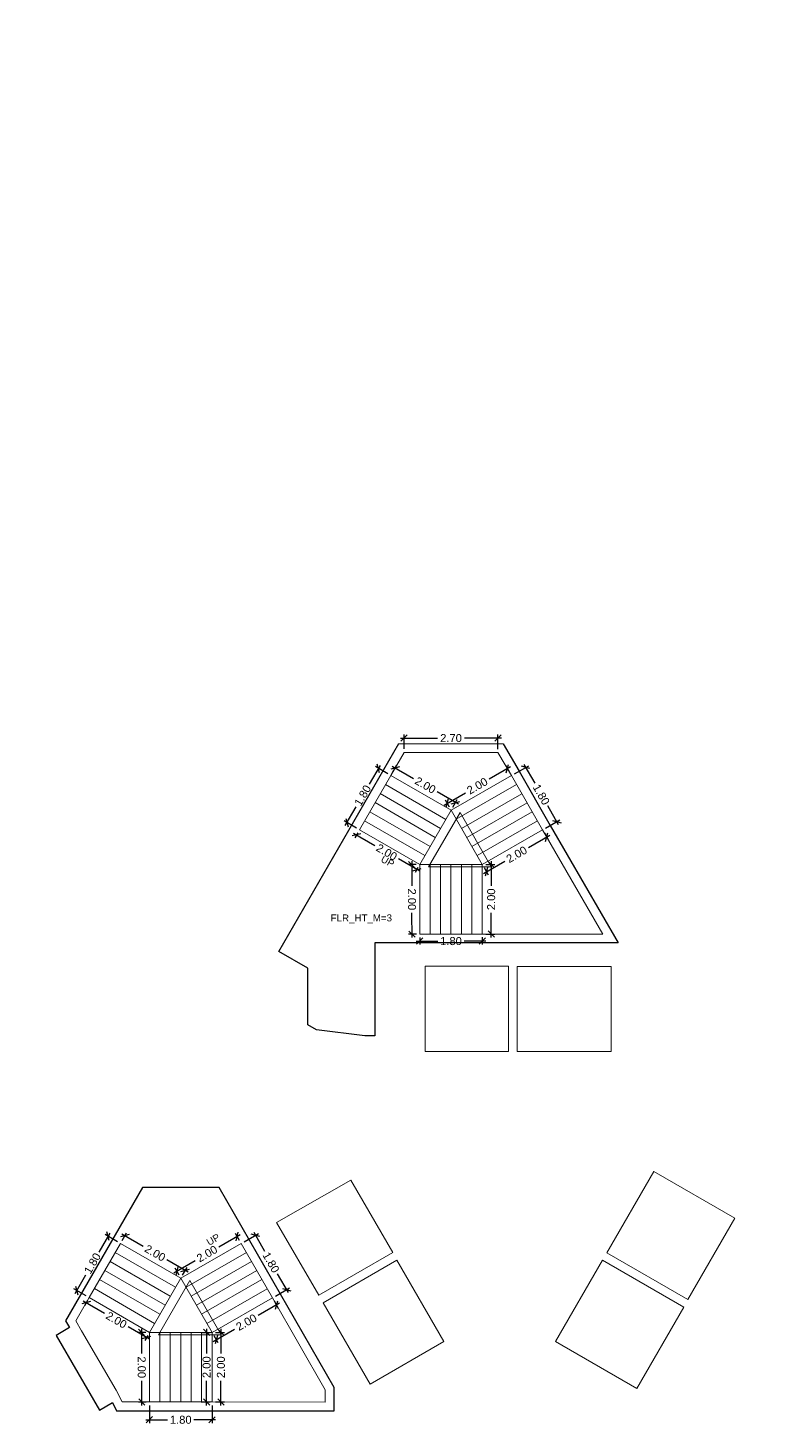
# Model space of a CAD drawing. Header units: metres. Extents: x 256329 to 886268, y -249371 to 355.
# Drawn here: x 282610.22 to 282631.35, y -78.13 to -37.97 of the extents above; entities that cross this region are included whole.
import ezdxf

# ---------------------------------------------------------------- set-up
doc = ezdxf.new("R2010")
doc.units = ezdxf.units.M
doc.header["$MEASUREMENT"] = 0
doc.header["$PDMODE"] = 35
doc.linetypes.add('CONTINOUS', pattern=[0])
doc.layers.get('0').update_dxf_attribs({"lineweight": 18})
doc.layers.get('Defpoints').update_dxf_attribs({"lineweight": 20})
doc.layers.add('A_TEXT', color=4, linetype='Continuous', lineweight=0, transparency=0.3)
for name, color, linetype, lineweight in [('BLK_1_FLR_1_LIFT_1', 1, 'Continuous', 0), ('BLK_1_FLR_1_LIFT_2', 1, 'Continuous', 0), ('BLK_1_FLR_1_LIFT_3', 1, 'Continuous', 0), ('BLK_1_FLR_1_LIFT_4', 1, 'Continuous', 0), ('BLK_1_FLR_1_LIFT_5', 1, 'Continuous', 0), ('BLK_1_FLR_1_LIFT_6', 1, 'Continuous', 0), ('BLK_1_FLR_1_STAIR_1_FLIGHT_1', 7, 'Continuous', 0), ('BLK_1_FLR_1_STAIR_1_FLIGHT_2', 7, 'Continuous', 0), ('BLK_1_FLR_1_STAIR_1_FLIGHT_3', 7, 'Continuous', 0), ('BLK_1_FLR_1_STAIR_1_LANDING_1', 7, 'Continuous', 0), ('BLK_1_FLR_1_STAIR_1_LANDING_2', 7, 'Continuous', 0), ('BLK_1_FLR_1_STAIR_2_FLIGHT_1', 7, 'Continuous', 0), ('BLK_1_FLR_1_STAIR_2_FLIGHT_2', 7, 'Continuous', 0), ('BLK_1_FLR_1_STAIR_2_FLIGHT_3', 7, 'Continuous', 0), ('BLK_1_FLR_1_STAIR_2_LANDING_1', 7, 'Continuous', 0), ('BLK_1_FLR_1_STAIR_2_LANDING_2', 7, 'Continuous', 0)]:
    doc.layers.add(name, color=color, linetype=linetype, lineweight=lineweight)
doc.layers.add('BLK_1_FLR_1_STAIR_1', color=7, linetype='Continuous', plot=False)
doc.layers.add('BLK_1_FLR_1_STAIR_2', color=7, linetype='Continuous', plot=False)
doc.styles.add('Arial', font='arial.ttf')
doc.styles.get("Standard").update_dxf_attribs({"font": 'arial.ttf'})
doc.dimstyles.new('METRIC DIM', dxfattribs={"dimtxt": 0.23, "dimasz": 0.18, "dimexe": 0.1, "dimexo": 0.1, "dimgap": 0.09, "dimtad": 0, "dimzin": 0, "dimdsep": 46, "dimtxsty": 'Standard', "dimblk": 'OBLIQUE', "dimcen": 0, "dimdle": 0.1, "dimclrd": 147, "dimclre": 147, "dimclrt": 7, "dimadec": 0, "dimazin": 0, "dimtfac": 1, "dimtofl": 0, "dimtmove": 0, "dimatfit": 2, "dimfxl": 0.125, "dimtolj": 1, "dimtzin": 0, "dimarcsym": 0})

# ---------------------------------------------------------------- blocks, each defined once
blk = doc.blocks.new('_Oblique')
at = {"color": 0, "linetype": 'ByBlock', "lineweight": -2}
blk.add_line((-0.5, -0.5), (0.5, 0.5), dxfattribs=at)
blk = doc.blocks.new('*D693')
at = {"layer": 'BLK_1_FLR_1_STAIR_1_FLIGHT_1', "color": 147, "lineweight": -2, "transparency": 16777216}
for p, q in [((282616.439102, -72.864263), (282616.848225, -72.62917)), ((282616.711698, -72.592288), (282617.021844, -73.132025)), ((282617.708153, -74.326381), (282617.398006, -73.786645)), ((282617.335911, -74.424947), (282617.745035, -74.189854))]:
    blk.add_line(p, q, dxfattribs=at)
at = {"layer": 'Defpoints', "color": 0, "linetype": 'CONTINOUS', "transparency": 16777216}
for p in [(282616.352397, -72.914086, 0.042641), (282617.65833, -74.239676), (282617.249207, -74.474769, 0.042641)]:
    blk.add_point(p, dxfattribs=at)
at = {"layer": 'BLK_1_FLR_1_STAIR_1_FLIGHT_1', "color": 147, "linetype": 'CONTINOUS', "lineweight": -2, "transparency": 16777216, "xscale": 0.18, "yscale": 0.18, "zscale": 0.18}
for p, rotation in [((282616.76152, -72.678993), 119.882813), ((282617.65833, -74.239676), 299.882813)]:
    blk.add_blockref('_Oblique', p, dxfattribs=dict(at, rotation=rotation))
at = {"layer": 'BLK_1_FLR_1_STAIR_1_FLIGHT_1', "color": 7, "linetype": 'CONTINOUS', "transparency": 16777216, "insert": (282617.209925, -73.459335), "char_height": 0.23, "attachment_point": 5, "rotation": 299.8828126}
blk.add_mtext('\\A1;1.80', dxfattribs=at)
blk = doc.blocks.new('*D694')
at = {"layer": 'BLK_1_FLR_1_STAIR_1_FLIGHT_2', "color": 147, "lineweight": -2, "transparency": 16777216}
for p, q in [((282613.715078, -77.571225), (282613.714894, -78.083196)), ((282615.515078, -77.571872), (282615.514894, -78.083843)), ((282613.61493, -77.98316), (282614.23743, -77.983384)), ((282615.61493, -77.983879), (282614.99243, -77.983655))]:
    blk.add_line(p, q, dxfattribs=at)
at = {"layer": 'Defpoints', "color": 0, "linetype": 'CONTINOUS', "transparency": 16777216}
for p in [(282613.715114, -77.471225, 0.042641), (282615.515114, -77.471872, 0.042641), (282615.51493, -77.983843)]:
    blk.add_point(p, dxfattribs=at)
at = {"layer": 'BLK_1_FLR_1_STAIR_1_FLIGHT_2', "color": 147, "linetype": 'CONTINOUS', "lineweight": -2, "transparency": 16777216, "xscale": 0.18, "yscale": 0.18, "zscale": 0.18}
for p, rotation in [((282613.71493, -77.983196), 179.979403), ((282615.51493, -77.983843), 359.979403)]:
    blk.add_blockref('_Oblique', p, dxfattribs=dict(at, rotation=rotation))
at = {"layer": 'BLK_1_FLR_1_STAIR_1_FLIGHT_2', "color": 7, "linetype": 'CONTINOUS', "transparency": 16777216, "insert": (282614.61493, -77.98352), "char_height": 0.23, "attachment_point": 5, "rotation": 359.9794033}
blk.add_mtext('\\A1;1.80', dxfattribs=at)
blk = doc.blocks.new('*D572')
at = {"layer": 'BLK_1_FLR_1_STAIR_1_FLIGHT_3', "color": 147, "lineweight": -2, "transparency": 16777216}
for p, q in [((282612.923592, -72.6419), (282613.539518, -72.996044)), ((282612.932991, -72.826172), (282613.060129, -72.605054)), ((282614.832134, -73.739269), (282614.216208, -73.385126)), ((282614.66815, -73.82385), (282614.795288, -73.602732))]:
    blk.add_line(p, q, dxfattribs=at)
at = {"layer": 'Defpoints', "color": 0, "linetype": 'CONTINOUS', "transparency": 16777216}
for p in [(282612.883146, -72.912863, 0.042641), (282614.745442, -73.689424), (282614.618304, -73.910542, 0.042641)]:
    blk.add_point(p, dxfattribs=at)
at = {"layer": 'BLK_1_FLR_1_STAIR_1_FLIGHT_3', "color": 147, "linetype": 'CONTINOUS', "lineweight": -2, "transparency": 16777216, "xscale": 0.18, "yscale": 0.18, "zscale": 0.18}
for p, rotation in [((282613.010283, -72.691746), 150.102044), ((282614.745442, -73.689424), 330.102044)]:
    blk.add_blockref('_Oblique', p, dxfattribs=dict(at, rotation=rotation))
at = {"layer": 'BLK_1_FLR_1_STAIR_1_FLIGHT_3', "color": 7, "linetype": 'CONTINOUS', "transparency": 16777216, "insert": (282613.877863, -73.190585), "char_height": 0.23, "attachment_point": 5, "rotation": 330.1020442}
blk.add_mtext('\\A1;2.00', dxfattribs=at)
blk = doc.blocks.new('*D573')
at = {"layer": 'BLK_1_FLR_1_STAIR_1_FLIGHT_1', "color": 147, "lineweight": -2, "transparency": 16777216}
for p, q in [((282616.323763, -72.663545), (282615.708409, -73.017143)), ((282616.302574, -72.827382), (282616.187236, -72.626663)), ((282614.416261, -73.759645), (282615.031616, -73.406046)), ((282614.568482, -73.823837), (282614.453143, -73.623118))]:
    blk.add_line(p, q, dxfattribs=at)
at = {"layer": 'Defpoints', "color": 0, "linetype": 'CONTINOUS', "transparency": 16777216}
for p in [(282616.237059, -72.713367), (282616.352397, -72.914086, 0.042641), (282614.618304, -73.910542, 0.042641)]:
    blk.add_point(p, dxfattribs=at)
at = {"layer": 'BLK_1_FLR_1_STAIR_1_FLIGHT_1', "color": 147, "linetype": 'CONTINOUS', "lineweight": -2, "transparency": 16777216, "xscale": 0.18, "yscale": 0.18, "zscale": 0.18}
for p, rotation in [((282616.237059, -72.713367), 29.88281300000001), ((282614.502966, -73.709823), 209.882813)]:
    blk.add_blockref('_Oblique', p, dxfattribs=dict(at, rotation=rotation))
at = {"layer": 'BLK_1_FLR_1_STAIR_1_FLIGHT_1', "color": 7, "linetype": 'CONTINOUS', "transparency": 16777216, "insert": (282615.370012, -73.211595), "char_height": 0.23, "attachment_point": 5, "rotation": 29.8828126}
blk.add_mtext('\\A1;2.00', dxfattribs=at)
blk = doc.blocks.new('*D574')
at = {"layer": 'BLK_1_FLR_1_STAIR_1_LANDING_2', "color": 147, "lineweight": -2, "transparency": 16777216}
for p, q in [((282613.615115, -75.471672), (282613.387836, -75.47269)), ((282613.487387, -75.372243), (282613.490565, -76.082059)), ((282613.497236, -77.57244), (282613.494059, -76.862624)), ((282613.624069, -77.471871), (282613.39679, -77.472889))]:
    blk.add_line(p, q, dxfattribs=at)
at = {"layer": 'Defpoints', "color": 0, "linetype": 'CONTINOUS', "transparency": 16777216}
for p in [(282613.715114, -75.471225, 0.042641), (282613.496789, -77.472441), (282613.724068, -77.471424, 0.042641)]:
    blk.add_point(p, dxfattribs=at)
at = {"layer": 'BLK_1_FLR_1_STAIR_1_LANDING_2', "color": 147, "linetype": 'CONTINOUS', "lineweight": -2, "transparency": 16777216, "xscale": 0.18, "yscale": 0.18, "zscale": 0.18}
for p, rotation in [((282613.487835, -75.472242), 90.256477), ((282613.496789, -77.472441), 270.256477)]:
    blk.add_blockref('_Oblique', p, dxfattribs=dict(at, rotation=rotation))
at = {"layer": 'BLK_1_FLR_1_STAIR_1_LANDING_2', "color": 7, "linetype": 'CONTINOUS', "transparency": 16777216, "insert": (282613.492312, -76.472342), "char_height": 0.23, "attachment_point": 5, "rotation": 270.2564771}
blk.add_mtext('\\A1;2.00', dxfattribs=at)
blk = doc.blocks.new('*D575')
at = {"layer": 'BLK_1_FLR_1_STAIR_1_LANDING_2', "color": 147, "lineweight": -2, "transparency": 16777216}
for p, q in [((282611.813183, -74.566837), (282612.427597, -74.921414)), ((282611.933457, -74.558491), (282611.849811, -74.703433)), ((282613.718081, -75.66615), (282613.103667, -75.311573)), ((282613.665131, -75.557837), (282613.581485, -75.702778))]:
    blk.add_line(p, q, dxfattribs=at)
at = {"layer": 'Defpoints', "color": 0, "linetype": 'CONTINOUS', "transparency": 16777216}
for p in [(282611.899795, -74.616821), (282611.983441, -74.471879, 0.042641), (282613.715114, -75.471225, 0.042641)]:
    blk.add_point(p, dxfattribs=at)
at = {"layer": 'BLK_1_FLR_1_STAIR_1_LANDING_2', "color": 147, "linetype": 'CONTINOUS', "lineweight": -2, "transparency": 16777216, "xscale": 0.18, "yscale": 0.18, "zscale": 0.18}
for p, rotation in [((282611.899795, -74.616821), 150.01084), ((282613.631469, -75.616166), 330.01084)]:
    blk.add_blockref('_Oblique', p, dxfattribs=dict(at, rotation=rotation))
at = {"layer": 'BLK_1_FLR_1_STAIR_1_LANDING_2', "color": 7, "linetype": 'CONTINOUS', "transparency": 16777216, "insert": (282612.765632, -75.116494), "char_height": 0.23, "attachment_point": 5, "rotation": 330.0108404}
blk.add_mtext('\\A1;2.00', dxfattribs=at)
blk = doc.blocks.new('*D576')
at = {"layer": 'BLK_1_FLR_1_STAIR_1_LANDING_1', "color": 147, "lineweight": -2, "transparency": 16777216}
for p, q in [((282617.455506, -74.633072), (282616.840152, -74.986671)), ((282617.29903, -74.561474), (282617.418624, -74.7696)), ((282615.548004, -75.729173), (282616.163359, -75.375574)), ((282615.564937, -75.557929), (282615.684532, -75.766055))]:
    blk.add_line(p, q, dxfattribs=at)
at = {"layer": 'Defpoints', "color": 0, "linetype": 'CONTINOUS', "transparency": 16777216}
for p in [(282617.249207, -74.474769, 0.042641), (282617.368801, -74.682895), (282615.515114, -75.471225, 0.042641)]:
    blk.add_point(p, dxfattribs=at)
at = {"layer": 'BLK_1_FLR_1_STAIR_1_LANDING_1', "color": 147, "linetype": 'CONTINOUS', "lineweight": -2, "transparency": 16777216, "xscale": 0.18, "yscale": 0.18, "zscale": 0.18}
for p, rotation in [((282617.368801, -74.682895), 29.88281300000001), ((282615.634709, -75.679351), 209.882813)]:
    blk.add_blockref('_Oblique', p, dxfattribs=dict(at, rotation=rotation))
at = {"layer": 'BLK_1_FLR_1_STAIR_1_LANDING_1', "color": 7, "linetype": 'CONTINOUS', "transparency": 16777216, "insert": (282616.501755, -75.181123), "char_height": 0.23, "attachment_point": 5, "rotation": 29.8828126}
blk.add_mtext('\\A1;2.00', dxfattribs=at)
blk = doc.blocks.new('*D577')
at = {"layer": 'BLK_1_FLR_1_STAIR_1_LANDING_1', "color": 147, "lineweight": -2, "transparency": 16777216}
for p, q in [((282615.615114, -75.471225), (282615.870765, -75.471225)), ((282615.770765, -75.371225), (282615.770765, -76.080938)), ((282615.770765, -77.571225), (282615.770765, -76.861511)), ((282615.615114, -77.471225), (282615.870765, -77.471225))]:
    blk.add_line(p, q, dxfattribs=at)
at = {"layer": 'Defpoints', "color": 0, "linetype": 'CONTINOUS', "transparency": 16777216}
for p in [(282615.515114, -75.471225, 0.042641), (282615.515114, -77.471225, 0.042641), (282615.770765, -77.471225)]:
    blk.add_point(p, dxfattribs=at)
at = {"layer": 'BLK_1_FLR_1_STAIR_1_LANDING_1', "color": 147, "linetype": 'CONTINOUS', "lineweight": -2, "transparency": 16777216, "xscale": 0.18, "yscale": 0.18, "zscale": 0.18}
for p, rotation in [((282615.770765, -75.471225), 90), ((282615.770765, -77.471225), 270)]:
    blk.add_blockref('_Oblique', p, dxfattribs=dict(at, rotation=rotation))
at = {"layer": 'BLK_1_FLR_1_STAIR_1_LANDING_1', "color": 7, "linetype": 'CONTINOUS', "transparency": 16777216, "insert": (282615.770765, -76.471225), "char_height": 0.23, "attachment_point": 5, "rotation": 90}
blk.add_mtext('\\A1;2.00', dxfattribs=at)
blk = doc.blocks.new('*D578')
at = {"layer": 'BLK_1_FLR_1_STAIR_1_FLIGHT_3', "color": 147, "lineweight": -2, "transparency": 16777216}
for p, q in [((282612.5772, -72.620845), (282612.266052, -73.160005)), ((282612.796534, -72.86288), (282612.440604, -72.657474)), ((282611.577528, -74.353085), (282611.888676, -73.813925)), ((282611.896829, -74.421896), (282611.540899, -74.21649))]:
    blk.add_line(p, q, dxfattribs=at)
at = {"layer": 'Defpoints', "color": 0, "linetype": 'CONTINOUS', "transparency": 16777216}
for p in [(282612.883146, -72.912863, 0.042641), (282611.627511, -74.266473), (282611.983441, -74.471879, 0.042641)]:
    blk.add_point(p, dxfattribs=at)
at = {"layer": 'BLK_1_FLR_1_STAIR_1_FLIGHT_3', "color": 147, "linetype": 'CONTINOUS', "lineweight": -2, "transparency": 16777216, "xscale": 0.18, "yscale": 0.18, "zscale": 0.18}
for p, rotation in [((282612.527216, -72.707457), 60.01084000000001), ((282611.627511, -74.266473), 240.01084)]:
    blk.add_blockref('_Oblique', p, dxfattribs=dict(at, rotation=rotation))
at = {"layer": 'BLK_1_FLR_1_STAIR_1_FLIGHT_3', "color": 7, "linetype": 'CONTINOUS', "transparency": 16777216, "insert": (282612.077364, -73.486965), "char_height": 0.23, "attachment_point": 5, "rotation": 60.0108404}
blk.add_mtext('\\A1;1.80', dxfattribs=at)
blk = doc.blocks.new('*D579')
at = {"layer": 'BLK_1_FLR_1_STAIR_2_FLIGHT_2', "color": 147, "lineweight": -2, "transparency": 16777216}
for p, q in [((282624.20649, -59.414727), (282624.615613, -59.179634)), ((282624.479086, -59.142752), (282624.789232, -59.682489)), ((282625.475541, -60.876845), (282625.165394, -60.337108)), ((282625.1033, -60.97541), (282625.512423, -60.740317))]:
    blk.add_line(p, q, dxfattribs=at)
at = {"layer": 'Defpoints', "color": 0, "linetype": 'CONTINOUS', "transparency": 16777216}
for p in [(282624.119785, -59.46455, 0.042641), (282625.016595, -61.025233, 0.042641), (282625.425718, -60.79014)]:
    blk.add_point(p, dxfattribs=at)
at = {"layer": 'BLK_1_FLR_1_STAIR_2_FLIGHT_2', "color": 147, "linetype": 'CONTINOUS', "lineweight": -2, "transparency": 16777216, "xscale": 0.18, "yscale": 0.18, "zscale": 0.18}
for p, rotation in [((282624.528909, -59.229457), 119.882813), ((282625.425718, -60.79014), 299.882813)]:
    blk.add_blockref('_Oblique', p, dxfattribs=dict(at, rotation=rotation))
at = {"layer": 'BLK_1_FLR_1_STAIR_2_FLIGHT_2', "color": 7, "linetype": 'CONTINOUS', "transparency": 16777216, "insert": (282624.977313, -60.009799), "char_height": 0.23, "attachment_point": 5, "rotation": 299.8828126}
blk.add_mtext('\\A1;1.80', dxfattribs=at)
blk = doc.blocks.new('*D580')
at = {"layer": 'BLK_1_FLR_1_STAIR_2_LANDING_1', "color": 147, "lineweight": -2, "transparency": 16777216}
for p, q in [((282620.69098, -59.192364), (282621.306906, -59.546508)), ((282620.700379, -59.376636), (282620.827517, -59.155518)), ((282622.599522, -60.289733), (282621.983596, -59.935589)), ((282622.435538, -60.374314), (282622.562676, -60.153196))]:
    blk.add_line(p, q, dxfattribs=at)
at = {"layer": 'Defpoints', "color": 0, "linetype": 'CONTINOUS', "transparency": 16777216}
for p in [(282620.650534, -59.463327, 0.042641), (282622.51283, -60.239888), (282622.385693, -60.461005, 0.042641)]:
    blk.add_point(p, dxfattribs=at)
at = {"layer": 'BLK_1_FLR_1_STAIR_2_LANDING_1', "color": 147, "linetype": 'CONTINOUS', "lineweight": -2, "transparency": 16777216, "xscale": 0.18, "yscale": 0.18, "zscale": 0.18}
for p, rotation in [((282620.777672, -59.242209), 150.102044), ((282622.51283, -60.239888), 330.102044)]:
    blk.add_blockref('_Oblique', p, dxfattribs=dict(at, rotation=rotation))
at = {"layer": 'BLK_1_FLR_1_STAIR_2_LANDING_1', "color": 7, "linetype": 'CONTINOUS', "transparency": 16777216, "insert": (282621.645251, -59.741048), "char_height": 0.23, "attachment_point": 5, "rotation": 330.1020442}
blk.add_mtext('\\A1;2.00', dxfattribs=at)
blk = doc.blocks.new('*D581')
at = {"layer": 'BLK_1_FLR_1_STAIR_2_FLIGHT_2', "color": 147, "lineweight": -2, "transparency": 16777216}
for p, q in [((282624.091151, -59.214008), (282623.475797, -59.567607)), ((282624.069962, -59.377845), (282623.954624, -59.177126)), ((282622.18365, -60.310109), (282622.799004, -59.95651)), ((282622.33587, -60.374301), (282622.220531, -60.173582))]:
    blk.add_line(p, q, dxfattribs=at)
at = {"layer": 'Defpoints', "color": 0, "linetype": 'CONTINOUS', "transparency": 16777216}
for p in [(282624.004447, -59.263831), (282624.119785, -59.46455, 0.042641), (282622.385693, -60.461005, 0.042641)]:
    blk.add_point(p, dxfattribs=at)
at = {"layer": 'BLK_1_FLR_1_STAIR_2_FLIGHT_2', "color": 147, "linetype": 'CONTINOUS', "lineweight": -2, "transparency": 16777216, "xscale": 0.18, "yscale": 0.18, "zscale": 0.18}
for p, rotation in [((282624.004447, -59.263831), 29.88281300000001), ((282622.270354, -60.260286), 209.882813)]:
    blk.add_blockref('_Oblique', p, dxfattribs=dict(at, rotation=rotation))
at = {"layer": 'BLK_1_FLR_1_STAIR_2_FLIGHT_2', "color": 7, "linetype": 'CONTINOUS', "transparency": 16777216, "insert": (282623.137401, -59.762059), "char_height": 0.23, "attachment_point": 5, "rotation": 29.8828126}
blk.add_mtext('\\A1;2.00', dxfattribs=at)
blk = doc.blocks.new('*D582')
at = {"layer": 'BLK_1_FLR_1_STAIR_2_FLIGHT_3', "color": 147, "lineweight": -2, "transparency": 16777216}
for p, q in [((282621.382503, -62.022136), (282621.155224, -62.023154)), ((282621.254775, -61.922707), (282621.257953, -62.632523)), ((282621.264624, -64.122904), (282621.261447, -63.413088)), ((282621.391457, -64.022335), (282621.164178, -64.023353))]:
    blk.add_line(p, q, dxfattribs=at)
at = {"layer": 'Defpoints', "color": 0, "linetype": 'CONTINOUS', "transparency": 16777216}
for p in [(282621.482502, -62.021689, 0.042641), (282621.264177, -64.022905), (282621.491456, -64.021888, 0.042641)]:
    blk.add_point(p, dxfattribs=at)
at = {"layer": 'BLK_1_FLR_1_STAIR_2_FLIGHT_3', "color": 147, "linetype": 'CONTINOUS', "lineweight": -2, "transparency": 16777216, "xscale": 0.18, "yscale": 0.18, "zscale": 0.18}
for p, rotation in [((282621.255223, -62.022706), 90.256477), ((282621.264177, -64.022905), 270.256477)]:
    blk.add_blockref('_Oblique', p, dxfattribs=dict(at, rotation=rotation))
at = {"layer": 'BLK_1_FLR_1_STAIR_2_FLIGHT_3', "color": 7, "linetype": 'CONTINOUS', "transparency": 16777216, "insert": (282621.2597, -63.022805), "char_height": 0.23, "attachment_point": 5, "rotation": 270.2564771}
blk.add_mtext('\\A1;2.00', dxfattribs=at)
blk = doc.blocks.new('*D583')
at = {"layer": 'BLK_1_FLR_1_STAIR_2_FLIGHT_1', "color": 147, "lineweight": -2, "transparency": 16777216}
for p, q in [((282619.580571, -61.117301), (282620.194985, -61.471878)), ((282619.700845, -61.108955), (282619.6172, -61.253897)), ((282621.485469, -62.216614), (282620.871055, -61.862037)), ((282621.432519, -62.108301), (282621.348873, -62.253242))]:
    blk.add_line(p, q, dxfattribs=at)
at = {"layer": 'Defpoints', "color": 0, "linetype": 'CONTINOUS', "transparency": 16777216}
for p in [(282619.750829, -61.022343, 0.042641), (282619.667183, -61.167285), (282621.482502, -62.021689, 0.042641)]:
    blk.add_point(p, dxfattribs=at)
at = {"layer": 'BLK_1_FLR_1_STAIR_2_FLIGHT_1', "color": 147, "linetype": 'CONTINOUS', "lineweight": -2, "transparency": 16777216, "xscale": 0.18, "yscale": 0.18, "zscale": 0.18}
for p, rotation in [((282619.667183, -61.167285), 150.01084), ((282621.398857, -62.16663), 330.01084)]:
    blk.add_blockref('_Oblique', p, dxfattribs=dict(at, rotation=rotation))
at = {"layer": 'BLK_1_FLR_1_STAIR_2_FLIGHT_1', "color": 7, "linetype": 'CONTINOUS', "transparency": 16777216, "insert": (282620.53302, -61.666958), "char_height": 0.23, "attachment_point": 5, "rotation": 330.0108404}
blk.add_mtext('\\A1;2.00', dxfattribs=at)
blk = doc.blocks.new('*D584')
at = {"layer": 'BLK_1_FLR_1_STAIR_2_LANDING_2', "color": 147, "lineweight": -2, "transparency": 16777216}
for p, q in [((282625.222894, -61.183536), (282624.60754, -61.537135)), ((282625.066418, -61.111938), (282625.186012, -61.320064)), ((282623.315392, -62.279637), (282623.930747, -61.926038)), ((282623.332325, -62.108393), (282623.45192, -62.316519))]:
    blk.add_line(p, q, dxfattribs=at)
at = {"layer": 'Defpoints', "color": 0, "linetype": 'CONTINOUS', "transparency": 16777216}
for p in [(282625.016595, -61.025233, 0.042641), (282625.136189, -61.233359), (282623.282502, -62.021689, 0.042641)]:
    blk.add_point(p, dxfattribs=at)
at = {"layer": 'BLK_1_FLR_1_STAIR_2_LANDING_2', "color": 147, "linetype": 'CONTINOUS', "lineweight": -2, "transparency": 16777216, "xscale": 0.18, "yscale": 0.18, "zscale": 0.18}
for p, rotation in [((282625.136189, -61.233359), 29.88281300000001), ((282623.402097, -62.229814), 209.882813)]:
    blk.add_blockref('_Oblique', p, dxfattribs=dict(at, rotation=rotation))
at = {"layer": 'BLK_1_FLR_1_STAIR_2_LANDING_2', "color": 7, "linetype": 'CONTINOUS', "transparency": 16777216, "insert": (282624.269143, -61.731587), "char_height": 0.23, "attachment_point": 5, "rotation": 29.8828126}
blk.add_mtext('\\A1;2.00', dxfattribs=at)
blk = doc.blocks.new('*D585')
at = {"layer": 'BLK_1_FLR_1_STAIR_2_LANDING_2', "color": 147, "lineweight": -2, "transparency": 16777216}
for p, q in [((282623.382502, -62.021689), (282623.638153, -62.021689)), ((282623.538153, -61.921689), (282623.538153, -62.631402)), ((282623.538153, -64.121689), (282623.538153, -63.411975)), ((282623.382502, -64.021689), (282623.638153, -64.021689))]:
    blk.add_line(p, q, dxfattribs=at)
at = {"layer": 'Defpoints', "color": 0, "linetype": 'CONTINOUS', "transparency": 16777216}
for p in [(282623.282502, -62.021689, 0.042641), (282623.282502, -64.021689, 0.042641), (282623.538153, -64.021689)]:
    blk.add_point(p, dxfattribs=at)
at = {"layer": 'BLK_1_FLR_1_STAIR_2_LANDING_2', "color": 147, "linetype": 'CONTINOUS', "lineweight": -2, "transparency": 16777216, "xscale": 0.18, "yscale": 0.18, "zscale": 0.18}
for p, rotation in [((282623.538153, -62.021689), 90), ((282623.538153, -64.021689), 270)]:
    blk.add_blockref('_Oblique', p, dxfattribs=dict(at, rotation=rotation))
at = {"layer": 'BLK_1_FLR_1_STAIR_2_LANDING_2', "color": 7, "linetype": 'CONTINOUS', "transparency": 16777216, "insert": (282623.538153, -63.021689), "char_height": 0.23, "attachment_point": 5, "rotation": 90}
blk.add_mtext('\\A1;2.00', dxfattribs=at)
blk = doc.blocks.new('*D586')
at = {"layer": 'BLK_1_FLR_1_STAIR_2_FLIGHT_1', "color": 147, "lineweight": -2, "transparency": 16777216}
for p, q in [((282620.344588, -59.171309), (282620.03344, -59.710469)), ((282620.563922, -59.413343), (282620.207993, -59.207937)), ((282619.344916, -60.903549), (282619.656064, -60.364389)), ((282619.664217, -60.972359), (282619.308287, -60.766953))]:
    blk.add_line(p, q, dxfattribs=at)
at = {"layer": 'Defpoints', "color": 0, "linetype": 'CONTINOUS', "transparency": 16777216}
for p in [(282620.650534, -59.463327, 0.042641), (282619.394899, -60.816937), (282619.750829, -61.022343, 0.042641)]:
    blk.add_point(p, dxfattribs=at)
at = {"layer": 'BLK_1_FLR_1_STAIR_2_FLIGHT_1', "color": 147, "linetype": 'CONTINOUS', "lineweight": -2, "transparency": 16777216, "xscale": 0.18, "yscale": 0.18, "zscale": 0.18}
for p, rotation in [((282620.294605, -59.257921), 60.01084000000001), ((282619.394899, -60.816937), 240.01084)]:
    blk.add_blockref('_Oblique', p, dxfattribs=dict(at, rotation=rotation))
at = {"layer": 'BLK_1_FLR_1_STAIR_2_FLIGHT_1', "color": 7, "linetype": 'CONTINOUS', "transparency": 16777216, "insert": (282619.844752, -60.037429), "char_height": 0.23, "attachment_point": 5, "rotation": 60.0108404}
blk.add_mtext('\\A1;1.80', dxfattribs=at)
blk = doc.blocks.new('*D587')
at = {"layer": 'BLK_1_FLR_1_STAIR_2_FLIGHT_3', "color": 147, "lineweight": -2, "transparency": 16777216}
for p, q in [((282621.382502, -64.223037), (282622.005002, -64.223037)), ((282621.482502, -64.121689), (282621.482502, -64.323037)), ((282623.382502, -64.223037), (282622.760002, -64.223037)), ((282623.282502, -64.10789), (282623.282502, -64.323037))]:
    blk.add_line(p, q, dxfattribs=at)
at = {"layer": 'Defpoints', "color": 0, "linetype": 'CONTINOUS', "transparency": 16777216}
for p in [(282621.482502, -64.021689, 0.042641), (282623.282502, -64.00789, 0.042641), (282623.282502, -64.223037)]:
    blk.add_point(p, dxfattribs=at)
at = {"layer": 'BLK_1_FLR_1_STAIR_2_FLIGHT_3', "color": 147, "linetype": 'CONTINOUS', "lineweight": -2, "transparency": 16777216, "xscale": 0.18, "yscale": 0.18, "zscale": 0.18, "rotation": 180}
blk.add_blockref('_Oblique', (282621.482502, -64.223037), dxfattribs=at)
at = {"layer": 'BLK_1_FLR_1_STAIR_2_FLIGHT_3', "color": 147, "linetype": 'CONTINOUS', "lineweight": -2, "transparency": 16777216, "xscale": 0.18, "yscale": 0.18, "zscale": 0.18}
blk.add_blockref('_Oblique', (282623.282502, -64.223037), dxfattribs=at)
at = {"layer": 'BLK_1_FLR_1_STAIR_2_FLIGHT_3', "color": 7, "linetype": 'CONTINOUS', "transparency": 16777216, "insert": (282622.382502, -64.223037), "char_height": 0.23, "attachment_point": 5}
blk.add_mtext('\\A1;1.80', dxfattribs=at)
blk = doc.blocks.new('*D588')
at = {"layer": 'BLK_1_FLR_1_STAIR_2_LANDING_1', "color": 147, "lineweight": -2, "transparency": 16777216}
for p, q in [((282620.933852, -58.386942), (282621.993035, -58.386942)), ((282621.033852, -58.700112), (282621.033852, -58.286942)), ((282623.832792, -58.386942), (282622.773608, -58.386942)), ((282623.732792, -58.700776), (282623.732792, -58.286942))]:
    blk.add_line(p, q, dxfattribs=at)
at = {"layer": 'Defpoints', "color": 0, "linetype": 'CONTINOUS', "transparency": 16777216}
for p in [(282623.732792, -58.386942), (282621.033852, -58.800112, 0.042641), (282623.732792, -58.800776, 0.042641)]:
    blk.add_point(p, dxfattribs=at)
at = {"layer": 'BLK_1_FLR_1_STAIR_2_LANDING_1', "color": 147, "linetype": 'CONTINOUS', "lineweight": -2, "transparency": 16777216, "xscale": 0.18, "yscale": 0.18, "zscale": 0.18, "rotation": 180}
blk.add_blockref('_Oblique', (282621.033852, -58.386942), dxfattribs=at)
at = {"layer": 'BLK_1_FLR_1_STAIR_2_LANDING_1', "color": 147, "linetype": 'CONTINOUS', "lineweight": -2, "transparency": 16777216, "xscale": 0.18, "yscale": 0.18, "zscale": 0.18}
blk.add_blockref('_Oblique', (282623.732792, -58.386942), dxfattribs=at)
at = {"layer": 'BLK_1_FLR_1_STAIR_2_LANDING_1', "color": 7, "linetype": 'CONTINOUS', "transparency": 16777216, "insert": (282622.383322, -58.386942), "char_height": 0.23, "attachment_point": 5}
blk.add_mtext('\\A1;2.70', dxfattribs=at)
blk = doc.blocks.new('*D589')
at = {"layer": 'BLK_1_FLR_1_STAIR_1_FLIGHT_2', "color": 147, "lineweight": -2, "transparency": 16777216}
for p, q in [((282615.203511, -75.471225), (282615.459161, -75.471225)), ((282615.359161, -75.371225), (282615.359161, -76.080938)), ((282615.359161, -77.571225), (282615.359161, -76.861511)), ((282615.203511, -77.471225), (282615.459161, -77.471225))]:
    blk.add_line(p, q, dxfattribs=at)
at = {"layer": 'Defpoints', "color": 0, "linetype": 'CONTINOUS', "transparency": 16777216}
for p in [(282615.103511, -75.471225, 0.042641), (282615.103511, -77.471225, 0.042641), (282615.359161, -77.471225)]:
    blk.add_point(p, dxfattribs=at)
at = {"layer": 'BLK_1_FLR_1_STAIR_1_FLIGHT_2', "color": 147, "linetype": 'CONTINOUS', "lineweight": -2, "transparency": 16777216, "xscale": 0.18, "yscale": 0.18, "zscale": 0.18}
for p, rotation in [((282615.359161, -75.471225), 90), ((282615.359161, -77.471225), 270)]:
    blk.add_blockref('_Oblique', p, dxfattribs=dict(at, rotation=rotation))
at = {"layer": 'BLK_1_FLR_1_STAIR_1_FLIGHT_2', "color": 7, "linetype": 'CONTINOUS', "transparency": 16777216, "insert": (282615.359161, -76.471225), "char_height": 0.23, "attachment_point": 5, "rotation": 90}
blk.add_mtext('\\A1;2.00', dxfattribs=at)

msp = doc.modelspace()

# ---------------------------------------------------------------- linework, layer by layer
at = {"color": 5, "linetype": 'CONTINOUS'}
for points in [[(282621.739907, -62.089988), (282622.643097, -60.529305)], [(282623.539907, -62.089988), (282622.643097, -60.529305)], [(282621.739907, -62.089988), (282623.539907, -62.089988)], [(282613.972519, -75.539524), (282614.875709, -73.978841)], [(282615.772519, -75.539524), (282614.875709, -73.978841)], [(282613.972519, -75.539524), (282615.772519, -75.539524)]]:
    msp.add_lwpolyline(points, close=True, dxfattribs=at)
at = {"layer": 'BLK_1_FLR_1_LIFT_1', "color": 1, "linetype": 'ByBlock', "lineweight": 9, "elevation": 0.042641}
msp.add_lwpolyline([(282624.285513, -67.398146), (282626.986126, -67.398146), (282626.986126, -64.948822), (282624.285513, -64.948822)], close=True, dxfattribs=at)
at = {"layer": 'BLK_1_FLR_1_LIFT_2', "color": 1, "linetype": 'ByBlock', "lineweight": 9, "elevation": 0.042641}
msp.add_lwpolyline([(282621.636126, -67.396808), (282624.036739, -67.396808), (282624.036739, -64.947408), (282621.636126, -64.947408)], close=True, dxfattribs=at)
at = {"layer": 'BLK_1_FLR_1_LIFT_3', "color": 1, "linetype": 'ByBlock', "lineweight": 9, "elevation": 0.159638}
msp.add_lwpolyline([(282619.499342, -71.095139), (282617.372248, -72.308575), (282618.581634, -74.405393), (282620.714613, -73.173787)], close=True, dxfattribs=at)
at = {"layer": 'BLK_1_FLR_1_LIFT_4', "color": 1, "linetype": 'ByBlock', "lineweight": 9, "elevation": 0.042641}
msp.add_lwpolyline([(282622.179601, -75.732752), (282620.82764, -73.395617), (282618.706327, -74.621394), (282620.058288, -76.95853)], close=True, dxfattribs=at)
at = {"layer": 'BLK_1_FLR_1_LIFT_5', "color": 1, "linetype": 'ByBlock', "lineweight": 9, "elevation": 0.042641}
msp.add_lwpolyline([(282629.071687, -74.748722), (282626.733352, -73.398837), (282625.383467, -75.737172), (282627.721802, -77.087057)], close=True, dxfattribs=at)
at = {"layer": 'BLK_1_FLR_1_LIFT_6', "color": 2, "linetype": 'ByBlock', "lineweight": 9, "elevation": 0.124096}
msp.add_lwpolyline([(282628.215245, -70.848041), (282630.541448, -72.190923), (282629.191564, -74.529258), (282626.862799, -73.184898)], close=True, dxfattribs=at)
at = {"layer": 'BLK_1_FLR_1_STAIR_1', "color": 7, "linetype": 'CONTINOUS'}
msp.add_lwpolyline([(282615.720645, -71.306233), (282613.517853, -71.306233), (282611.30629, -75.138447), (282611.419421, -75.334246), (282611.030896, -75.564007), (282612.276588, -77.702188), (282612.652462, -77.485798), (282612.772195, -77.724505), (282619.023938, -77.726068), (282619.024105, -77.055117)], close=True, dxfattribs=at)
at = {"layer": 'BLK_1_FLR_1_STAIR_1_FLIGHT_1', "color": 3, "linetype": 'CONTINOUS'}
for p, q in [((282614.618304, -73.910542), (282616.352397, -72.914086)), ((282614.767773, -74.170655), (282616.501865, -73.1742)), ((282614.917241, -74.430769), (282616.651334, -73.434314)), ((282615.066709, -74.690883), (282616.800802, -73.694428)), ((282615.216178, -74.950997), (282616.95027, -73.954542)), ((282615.365646, -75.211111), (282617.099738, -74.214656)), ((282615.515114, -75.471225), (282617.249207, -74.474769))]:
    msp.add_line(p, q, dxfattribs=at)
at = {"layer": 'BLK_1_FLR_1_STAIR_1_FLIGHT_1', "color": 7, "linetype": 'CONTINOUS'}
msp.add_lwpolyline([(282616.352397, -72.914086), (282617.249207, -74.474769), (282615.515114, -75.471225), (282614.618304, -73.910542), (282616.352397, -72.914086)], dxfattribs=at)
at = {"layer": 'BLK_1_FLR_1_STAIR_1_FLIGHT_2', "color": 3, "linetype": 'CONTINOUS'}
for p, q in [((282613.715114, -75.471225), (282613.715114, -77.471225)), ((282614.015114, -75.471225), (282614.015114, -77.471225)), ((282614.315114, -75.471225), (282614.315114, -77.471225)), ((282614.615114, -75.471225), (282614.615114, -77.471225)), ((282614.915114, -75.471225), (282614.915114, -77.471225)), ((282615.215114, -75.471225), (282615.215114, -77.471225)), ((282615.515114, -75.471225), (282615.515114, -77.471225))]:
    msp.add_line(p, q, dxfattribs=at)
at = {"layer": 'BLK_1_FLR_1_STAIR_1_FLIGHT_2', "color": 7, "linetype": 'CONTINOUS'}
msp.add_lwpolyline([(282613.715114, -75.471225), (282615.515114, -75.471225), (282615.515114, -77.471225), (282613.715114, -77.471225)], close=True, dxfattribs=at)
at = {"layer": 'BLK_1_FLR_1_STAIR_1_FLIGHT_3', "color": 3, "linetype": 'CONTINOUS'}
for p, q in [((282614.618304, -73.910542), (282612.883146, -72.912863)), ((282614.314918, -74.431881), (282612.583244, -73.432535)), ((282614.464868, -74.172045), (282612.733195, -73.172699)), ((282614.164967, -74.691717), (282612.433293, -73.692371)), ((282613.865065, -75.211389), (282612.133391, -74.212043)), ((282614.015016, -74.951553), (282612.283342, -73.952207)), ((282613.715114, -75.471225), (282611.983441, -74.471879))]:
    msp.add_line(p, q, dxfattribs=at)
at = {"layer": 'BLK_1_FLR_1_STAIR_1_FLIGHT_3', "ltscale": 0.05}
msp.add_lwpolyline([(282614.618304, -73.910542), (282613.715114, -75.471225), (282611.983441, -74.471879), (282612.883146, -72.912863), (282614.618304, -73.910542)], dxfattribs=at)
at = {"layer": 'BLK_1_FLR_1_STAIR_1_LANDING_1', "color": 7, "linetype": 'CONTINOUS'}
msp.add_lwpolyline([(282615.515114, -75.471225), (282617.249207, -74.474769), (282618.77077, -77.122686), (282618.770682, -77.472686), (282615.515114, -77.471225), (282615.515114, -75.471225)], dxfattribs=at)
at = {"layer": 'BLK_1_FLR_1_STAIR_1_LANDING_2', "color": 7, "linetype": 'CONTINOUS'}
msp.add_lwpolyline([(282613.715114, -75.471225), (282613.715114, -77.471225), (282612.928552, -77.471225), (282612.758598, -77.132397), (282612.758598, -77.132397), (282611.764216, -75.424645), (282611.764216, -75.424645), (282611.59881, -75.138371), (282611.983441, -74.471879), (282613.713901, -75.473322)], dxfattribs=at)
at = {"layer": 'BLK_1_FLR_1_STAIR_2', "color": 7, "linetype": 'CONTINOUS'}
msp.add_lwpolyline([(282620.887656, -58.546758), (282623.878351, -58.547493), (282624.339028, -59.337649), (282625.236097, -60.898784), (282627.186907, -64.27667), (282620.194505, -64.273644), (282620.193835, -66.950236), (282619.904542, -66.950163), (282618.51936, -66.772598), (282618.266028, -66.626387), (282618.26634, -65.003446), (282617.435375, -64.523236)], close=True, dxfattribs=at)
at = {"layer": 'BLK_1_FLR_1_STAIR_2_FLIGHT_1', "color": 3, "linetype": 'CONTINOUS'}
for p, q in [((282622.232257, -60.722509), (282620.500583, -59.723163)), ((282622.385693, -60.461005), (282620.650534, -59.463327)), ((282621.932355, -61.242181), (282620.200681, -60.242835)), ((282622.082306, -60.982345), (282620.350632, -59.982999)), ((282621.782404, -61.502017), (282620.05073, -60.502671)), ((282621.482502, -62.021689), (282619.750829, -61.022343)), ((282621.632453, -61.761853), (282619.90078, -60.762507))]:
    msp.add_line(p, q, dxfattribs=at)
at = {"layer": 'BLK_1_FLR_1_STAIR_2_FLIGHT_1', "ltscale": 0.05}
msp.add_lwpolyline([(282620.650534, -59.463327), (282622.385693, -60.461005), (282621.482502, -62.021689), (282619.750829, -61.022343)], close=True, dxfattribs=at)
at = {"layer": 'BLK_1_FLR_1_STAIR_2_FLIGHT_2', "color": 3, "linetype": 'CONTINOUS'}
for p, q in [((282622.385693, -60.461005), (282624.119785, -59.46455)), ((282622.535161, -60.721119), (282624.269253, -59.724664)), ((282622.684629, -60.981233), (282624.418722, -59.984778)), ((282622.834098, -61.241347), (282624.56819, -60.244892)), ((282622.983566, -61.501461), (282624.717658, -60.505005)), ((282623.133034, -61.761575), (282624.867127, -60.765119)), ((282623.282502, -62.021689), (282625.016595, -61.025233))]:
    msp.add_line(p, q, dxfattribs=at)
at = {"layer": 'BLK_1_FLR_1_STAIR_2_FLIGHT_2', "color": 7, "linetype": 'CONTINOUS'}
msp.add_lwpolyline([(282624.119785, -59.46455), (282625.016595, -61.025233), (282623.282502, -62.021689), (282622.385693, -60.461005), (282624.119785, -59.46455)], dxfattribs=at)
at = {"layer": 'BLK_1_FLR_1_STAIR_2_FLIGHT_3', "color": 3, "linetype": 'CONTINOUS'}
for p, q in [((282621.482502, -62.021689), (282621.482502, -64.021689)), ((282621.782502, -62.021689), (282621.782502, -64.021689)), ((282622.082502, -62.021689), (282622.082502, -64.021689)), ((282622.382502, -62.021689), (282622.382502, -64.021689)), ((282622.682502, -62.021689), (282622.682502, -64.021689)), ((282622.982502, -62.021689), (282622.982502, -64.021689)), ((282623.282502, -62.021689), (282623.282502, -64.021689))]:
    msp.add_line(p, q, dxfattribs=at)
at = {"layer": 'BLK_1_FLR_1_STAIR_2_FLIGHT_3', "color": 7, "linetype": 'CONTINOUS'}
msp.add_lwpolyline([(282621.482502, -62.021689), (282623.282502, -62.021689), (282623.282502, -64.021689), (282621.482502, -64.021689)], close=True, dxfattribs=at)
at = {"layer": 'BLK_1_FLR_1_STAIR_2_LANDING_1', "color": 7, "linetype": 'CONTINOUS'}
msp.add_lwpolyline([(282621.033852, -58.800112), (282623.732792, -58.800776), (282624.119785, -59.46455), (282622.385693, -60.461005), (282620.650534, -59.463327), (282621.033852, -58.800112)], dxfattribs=at)
at = {"layer": 'BLK_1_FLR_1_STAIR_2_LANDING_2', "ltscale": 0.05}
msp.add_lwpolyline([(282623.282502, -62.021689), (282625.016595, -61.025233), (282626.747537, -64.022412), (282623.282503, -64.022412), (282623.282502, -62.021689)], dxfattribs=at)

# ---------------------------------------------------------------- texts
at = {"layer": 'A_TEXT', "lineweight": 0, "char_height": 0.2, "width": 2.485498, "attachment_point": 9, "style": 'Arial'}
for insert, rotation in [((282621.410409, -62.50169), 331.8720228), ((282616.478658, -72.382913), 30.0054902)]:
    msp.add_mtext('\\pxi2.2673,qc;UP', dxfattribs=dict(at, insert=insert, rotation=rotation))
at = {"layer": 'BLK_1_FLR_1_STAIR_2', "color": 7, "linetype": 'CONTINOUS', "insert": (282618.92526, -63.455995, -0.042641), "char_height": 0.2, "attachment_point": 1}
msp.add_mtext_dynamic_manual_height_columns('FLR_HT_M=3', width=2.272281, gutter_width=0.405, heights=[0.300679], dxfattribs=at)

# ---------------------------------------------------------------- dimensions: what is measured, and where the dimension line sits
at = {"layer": 'BLK_1_FLR_1_STAIR_1_FLIGHT_1', "color": 2, "linetype": 'CONTINOUS'}
dim = msp.add_aligned_dim(p1=(282614.618304, -73.910542), p2=(282616.352397, -72.914086), distance=0.231497, dimstyle='METRIC DIM', override={"dimfxl": 0.18}, dxfattribs=at)
dim.commit()
dim.dimension.update_dxf_attribs({"geometry": '*D573', "text_midpoint": (282615.370012, -73.211595, -0.042641)})
at = {"layer": 'BLK_1_FLR_1_STAIR_1_FLIGHT_1', "color": 1, "linetype": 'CONTINOUS'}
dim = msp.add_aligned_dim(p1=(282616.352397, -72.914086), p2=(282617.249207, -74.474769), distance=0.471858, dimstyle='METRIC DIM', override={"dimfxl": 0.18}, dxfattribs=at)
dim.commit()
dim.dimension.update_dxf_attribs({"geometry": '*D693', "text_midpoint": (282617.209925, -73.459335, -0.042641)})
at = {"layer": 'BLK_1_FLR_1_STAIR_1_FLIGHT_2', "color": 2, "linetype": 'CONTINOUS'}
dim = msp.add_aligned_dim(p1=(282615.103511, -75.471225), p2=(282615.103511, -77.471225), distance=0.25565, dimstyle='METRIC DIM', override={"dimfxl": 0.18}, dxfattribs=at)
dim.commit()
dim.dimension.update_dxf_attribs({"geometry": '*D589', "text_midpoint": (282615.359161, -76.471225, -0.042641)})
at = {"layer": 'BLK_1_FLR_1_STAIR_1_FLIGHT_2', "color": 1, "linetype": 'CONTINOUS'}
dim = msp.add_aligned_dim(p1=(282613.715114, -77.471225), p2=(282615.515114, -77.471872), distance=-0.511971, dimstyle='METRIC DIM', override={"dimfxl": 0.18}, dxfattribs=at)
dim.commit()
dim.dimension.update_dxf_attribs({"geometry": '*D694', "text_midpoint": (282614.61493, -77.98352, -0.042641)})
at = {"layer": 'BLK_1_FLR_1_STAIR_1_FLIGHT_3', "color": 1, "linetype": 'CONTINOUS'}
dim = msp.add_aligned_dim(p1=(282612.883146, -72.912863), p2=(282611.983441, -74.471879), distance=-0.410947, dimstyle='METRIC DIM', override={"dimfxl": 0.18}, dxfattribs=at)
dim.commit()
dim.dimension.update_dxf_attribs({"geometry": '*D578', "text_midpoint": (282612.077364, -73.486965, -0.042641)})
at = {"layer": 'BLK_1_FLR_1_STAIR_1_FLIGHT_3', "color": 2, "linetype": 'CONTINOUS'}
dim = msp.add_aligned_dim(p1=(282612.883146, -72.912863), p2=(282614.618304, -73.910542), distance=0.255063, dimstyle='METRIC DIM', override={"dimfxl": 0.18}, dxfattribs=at)
dim.commit()
dim.dimension.update_dxf_attribs({"geometry": '*D572', "text_midpoint": (282613.877863, -73.190585, -0.042641)})
at = {"layer": 'BLK_1_FLR_1_STAIR_1_LANDING_1', "color": 1, "linetype": 'CONTINOUS'}
dim = msp.add_aligned_dim(p1=(282615.515114, -75.471225), p2=(282617.249207, -74.474769), distance=-0.24004, dimstyle='METRIC DIM', override={"dimfxl": 0.18}, dxfattribs=at)
dim.commit()
dim.dimension.update_dxf_attribs({"geometry": '*D576', "text_midpoint": (282616.501755, -75.181123, -0.042641)})
at = {"layer": 'BLK_1_FLR_1_STAIR_1_LANDING_1', "color": 2, "linetype": 'CONTINOUS'}
dim = msp.add_aligned_dim(p1=(282615.515114, -75.471225), p2=(282615.515114, -77.471225), distance=0.255651, dimstyle='METRIC DIM', override={"dimfxl": 0.18}, dxfattribs=at)
dim.commit()
dim.dimension.update_dxf_attribs({"geometry": '*D577', "text_midpoint": (282615.770765, -76.471225, -0.042641)})
at = {"layer": 'BLK_1_FLR_1_STAIR_1_LANDING_2', "color": 1, "linetype": 'CONTINOUS'}
dim = msp.add_aligned_dim(p1=(282613.715114, -75.471225), p2=(282611.983441, -74.471879), distance=0.167346, dimstyle='METRIC DIM', override={"dimfxl": 0.18}, dxfattribs=at)
dim.commit()
dim.dimension.update_dxf_attribs({"geometry": '*D575', "text_midpoint": (282612.765632, -75.116494, -0.042641)})
at = {"layer": 'BLK_1_FLR_1_STAIR_1_LANDING_2', "color": 2, "linetype": 'CONTINOUS'}
dim = msp.add_aligned_dim(p1=(282613.715114, -75.471225), p2=(282613.724068, -77.471424), distance=-0.227281, dimstyle='METRIC DIM', override={"dimfxl": 0.18}, dxfattribs=at)
dim.commit()
dim.dimension.update_dxf_attribs({"geometry": '*D574', "text_midpoint": (282613.492312, -76.472342, -0.042641)})
at = {"layer": 'BLK_1_FLR_1_STAIR_2_FLIGHT_1', "color": 1, "linetype": 'CONTINOUS'}
dim = msp.add_aligned_dim(p1=(282620.650534, -59.463327), p2=(282619.750829, -61.022343), distance=-0.410947, dimstyle='METRIC DIM', override={"dimfxl": 0.18}, dxfattribs=at)
dim.commit()
dim.dimension.update_dxf_attribs({"geometry": '*D586', "text_midpoint": (282619.844752, -60.037429, -0.042641)})
at = {"layer": 'BLK_1_FLR_1_STAIR_2_FLIGHT_1', "color": 2, "linetype": 'CONTINOUS'}
dim = msp.add_aligned_dim(p1=(282621.482502, -62.021689), p2=(282619.750829, -61.022343), distance=0.167346, dimstyle='METRIC DIM', override={"dimfxl": 0.18}, dxfattribs=at)
dim.commit()
dim.dimension.update_dxf_attribs({"geometry": '*D583', "text_midpoint": (282620.53302, -61.666958, -0.042641)})
at = {"layer": 'BLK_1_FLR_1_STAIR_2_FLIGHT_2', "color": 2, "linetype": 'CONTINOUS'}
dim = msp.add_aligned_dim(p1=(282622.385693, -60.461005), p2=(282624.119785, -59.46455), distance=0.231497, dimstyle='METRIC DIM', override={"dimfxl": 0.18}, dxfattribs=at)
dim.commit()
dim.dimension.update_dxf_attribs({"geometry": '*D581', "text_midpoint": (282623.137401, -59.762059, -0.042641)})
at = {"layer": 'BLK_1_FLR_1_STAIR_2_FLIGHT_2', "color": 1, "linetype": 'CONTINOUS'}
dim = msp.add_aligned_dim(p1=(282624.119785, -59.46455), p2=(282625.016595, -61.025233), distance=0.471858, dimstyle='METRIC DIM', override={"dimfxl": 0.18}, dxfattribs=at)
dim.commit()
dim.dimension.update_dxf_attribs({"geometry": '*D579', "text_midpoint": (282624.977313, -60.009799, -0.042641)})
at = {"layer": 'BLK_1_FLR_1_STAIR_2_FLIGHT_3', "color": 2, "linetype": 'CONTINOUS'}
dim = msp.add_aligned_dim(p1=(282621.482502, -62.021689), p2=(282621.491456, -64.021888), distance=-0.227281, dimstyle='METRIC DIM', override={"dimfxl": 0.18}, dxfattribs=at)
dim.commit()
dim.dimension.update_dxf_attribs({"geometry": '*D582', "text_midpoint": (282621.2597, -63.022805, -0.042641)})
at = {"layer": 'BLK_1_FLR_1_STAIR_2_FLIGHT_3', "color": 1, "linetype": 'CONTINOUS'}
dim = msp.add_linear_dim(base=(282623.282502, -64.223037, -0.042641), p1=(282621.482502, -64.021689), p2=(282623.282502, -64.00789), dimstyle='METRIC DIM', override={"dimfxl": 0.18}, dxfattribs=at)
dim.commit()
dim.dimension.update_dxf_attribs({"geometry": '*D587', "text_midpoint": (282622.382502, -64.223037, -0.042641)})
at = {"layer": 'BLK_1_FLR_1_STAIR_2_LANDING_1', "color": 1, "linetype": 'CONTINOUS'}
dim = msp.add_linear_dim(base=(282623.732792, -58.386942, -0.042641), p1=(282621.033852, -58.800112), p2=(282623.732792, -58.800776), dimstyle='METRIC DIM', override={"dimfxl": 0.18}, dxfattribs=at)
dim.commit()
dim.dimension.update_dxf_attribs({"geometry": '*D588', "text_midpoint": (282622.383322, -58.386942, -0.042641)})
at = {"layer": 'BLK_1_FLR_1_STAIR_2_LANDING_1', "color": 2, "linetype": 'CONTINOUS'}
dim = msp.add_aligned_dim(p1=(282620.650534, -59.463327), p2=(282622.385693, -60.461005), distance=0.255062, dimstyle='METRIC DIM', override={"dimfxl": 0.18}, dxfattribs=at)
dim.commit()
dim.dimension.update_dxf_attribs({"geometry": '*D580', "text_midpoint": (282621.645251, -59.741048, -0.042641)})
at = {"layer": 'BLK_1_FLR_1_STAIR_2_LANDING_2', "color": 1, "linetype": 'CONTINOUS'}
dim = msp.add_aligned_dim(p1=(282623.282502, -62.021689), p2=(282625.016595, -61.025233), distance=-0.24004, dimstyle='METRIC DIM', override={"dimfxl": 0.18}, dxfattribs=at)
dim.commit()
dim.dimension.update_dxf_attribs({"geometry": '*D584', "text_midpoint": (282624.269143, -61.731587, -0.042641)})
at = {"layer": 'BLK_1_FLR_1_STAIR_2_LANDING_2', "color": 2, "linetype": 'CONTINOUS'}
dim = msp.add_aligned_dim(p1=(282623.282502, -62.021689), p2=(282623.282502, -64.021689), distance=0.255651, dimstyle='METRIC DIM', override={"dimfxl": 0.18}, dxfattribs=at)
dim.commit()
dim.dimension.update_dxf_attribs({"geometry": '*D585', "text_midpoint": (282623.538153, -63.021689, -0.042641)})

doc.saveas('drawing.dxf')
